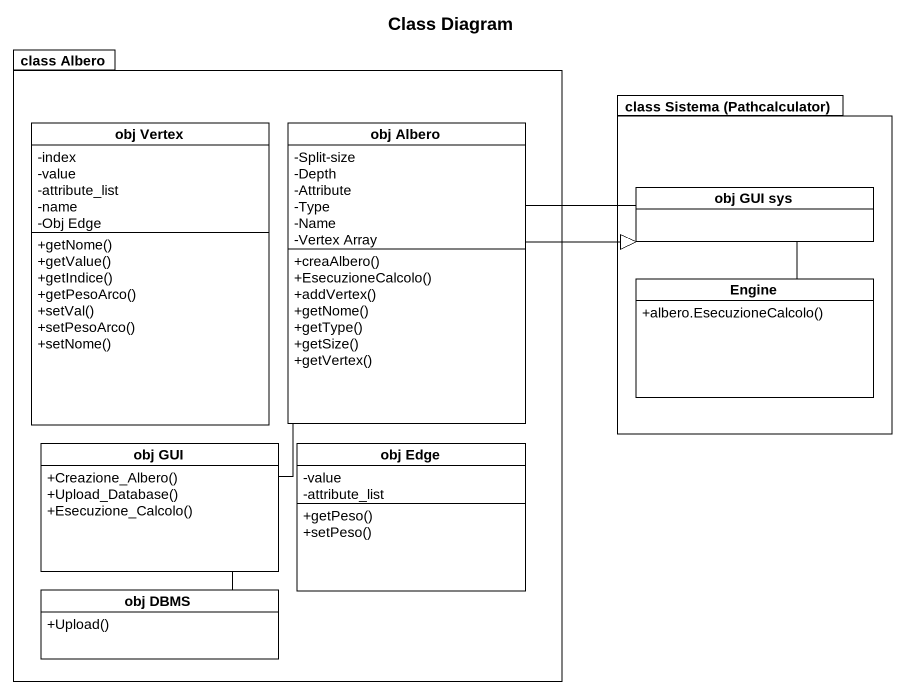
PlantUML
@startuml
title Class Diagram
hide circle
hide empty members
skinparam classAttributeIconSize 0
package "class Albero" as class_Albero {
  class "obj Vertex" as obj_Vertex {
    -index
    -value
    -attribute_list
    -name
    -Obj Edge
    +getNome()
    +getValue()
    +getIndice()
    +getPesoArco()
    +setVal()
    +setPesoArco()
    +setNome()
  }
  class "obj Albero" as obj_Albero {
    -Split-size
    -Depth
    -Attribute
    -Type
    -Name
    -Vertex Array
    +creaAlbero()
    +EsecuzioneCalcolo()
    +addVertex()
    +getNome()
    +getType()
    +getSize()
    +getVertex()
  }
  class "obj GUI" as obj_GUI {
    +Creazione_Albero()
    +Upload_Database()
    +Esecuzione_Calcolo()
  }
  class "obj Edge" as obj_Edge {
    -value
    -attribute_list
    +getPeso()
    +setPeso()
  }
  class "obj DBMS" as obj_DBMS {
    +Upload()
  }
}
package "class Sistema (Pathcalculator)" as class_Sistema_Pathcalculator {
  class "obj GUI sys" as obj_GUI_sys
  class Engine {
    +albero.EsecuzioneCalcolo()
  }
}
obj_Albero -right- obj_GUI_sys
obj_GUI_sys -- Engine
obj_GUI -right-|> obj_GUI_sys
obj_DBMS -up- obj_GUI
@enduml
